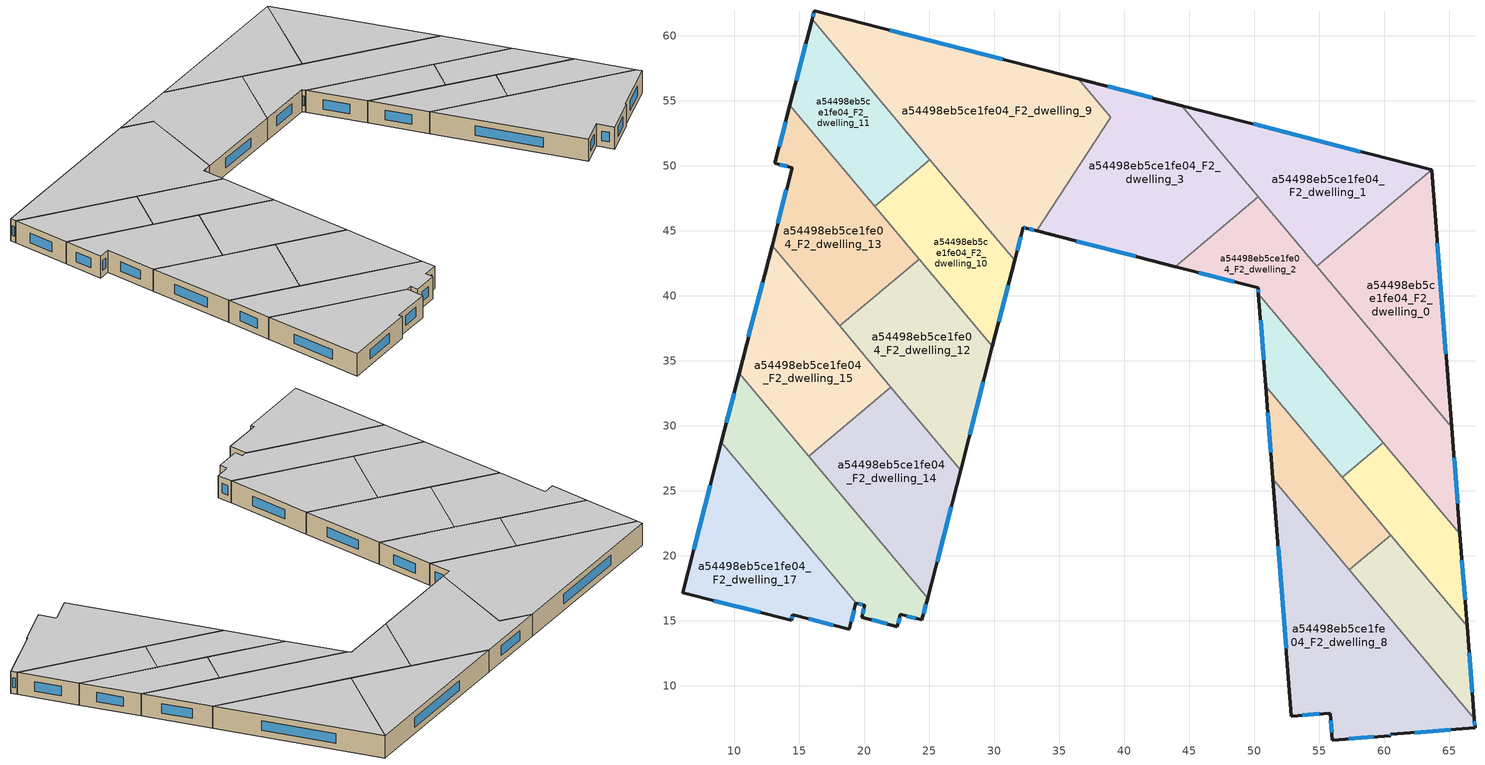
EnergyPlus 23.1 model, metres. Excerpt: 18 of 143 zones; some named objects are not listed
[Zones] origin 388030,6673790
a54498eb5ce1fe04_F2_dwelling_0
 floor to a54498eb5ce1fe04_F1_dwelling_0 (EU_floor_Construction): 63.64,49.67 65.17,29.88 54.79,42.25 z6
 wall outside (EU_wall_Construction): 65.17,29.88 63.64,49.67 z6:9
 wall to a54498eb5ce1fe04_F2_dwelling_2 (EU_wall_Construction): 54.79,42.25 65.17,29.88 z6:9
 wall to a54498eb5ce1fe04_F2_dwelling_1 (EU_wall_Construction): 63.63,49.67 54.79,42.25 z6:9
 window (EU_Window_Construction): 64.73,35.53 64.07,44.02 z6.86:8.14
 ceiling to a54498eb5ce1fe04_F3_dwelling_0 (EU_floor_Construction): 65.17,29.88 63.64,49.67 54.79,42.25 z9
a54498eb5ce1fe04_F2_dwelling_1
 floor to a54498eb5ce1fe04_F1_dwelling_1 (EU_floor_Construction): 63.63,49.67 54.79,42.25 44.41,54.63 z6
 wall outside (EU_wall_Construction): 63.63,49.67 44.41,54.63 z6:9
 wall to a54498eb5ce1fe04_F2_dwelling_3 (EU_wall_Construction): 44.41,54.63 50.3,47.6 z6:9
 wall to a54498eb5ce1fe04_F2_dwelling_2 (EU_wall_Construction): 50.3,47.6 54.79,42.25 z6:9
 window (EU_Window_Construction): 58.14,51.09 49.9,53.21 z6.86:8.14
 ceiling to a54498eb5ce1fe04_F3_dwelling_1 (EU_floor_Construction): 63.63,49.67 44.41,54.63 54.79,42.25 z9
a54498eb5ce1fe04_F2_dwelling_10
 floor to a54498eb5ce1fe04_F1_dwelling_10 (EU_floor_Construction): 25.05,50.47 31.56,42.71 29.85,36.09 20.79,46.89 z6
 wall outside (EU_wall_Construction): 29.85,36.09 31.56,42.71 z6:9
 wall to a54498eb5ce1fe04_F2_dwelling_11 (EU_wall_Construction): 25.05,50.47 20.79,46.89 z6:9
 wall to a54498eb5ce1fe04_F2_dwelling_12 (EU_wall_Construction): 24.21,42.81 29.85,36.09 z6:9
 wall to a54498eb5ce1fe04_F2_dwelling_9 (EU_wall_Construction): 31.56,42.71 25.05,50.47 z6:9
 wall to a54498eb5ce1fe04_F2_dwelling_13 (EU_wall_Construction): 20.79,46.89 24.21,42.81 z6:9
 window (EU_Window_Construction): 30.34,37.98 31.07,40.82 z6.86:8.14
 ceiling to a54498eb5ce1fe04_F3_dwelling_10 (EU_floor_Construction): 29.85,36.09 31.56,42.71 25.05,50.47 20.79,46.89 z9
a54498eb5ce1fe04_F2_dwelling_11
 floor to a54498eb5ce1fe04_F1_dwelling_11 (EU_floor_Construction): 15.98,61.27 25.05,50.47 20.79,46.89 14.28,54.65 z6
 wall outside (EU_wall_Construction): 15.98,61.27 14.28,54.65 z6:9
 wall to a54498eb5ce1fe04_F2_dwelling_13 (EU_wall_Construction): 14.28,54.65 20.79,46.89 z6:9
 wall to a54498eb5ce1fe04_F2_dwelling_9 (EU_wall_Construction): 25.05,50.47 15.98,61.27 z6:9
 window (EU_Window_Construction): 15.5,59.38 14.77,56.54 z6.86:8.14
 ceiling to a54498eb5ce1fe04_F3_dwelling_11 (EU_floor_Construction): 25.05,50.47 15.98,61.27 14.28,54.65 20.79,46.89 z9
a54498eb5ce1fe04_F2_dwelling_12
 floor to a54498eb5ce1fe04_F1_dwelling_12 (EU_floor_Construction): 24.21,42.81 29.85,36.09 27.4,26.58 18.09,37.67 z6
 wall outside (EU_wall_Construction): 27.4,26.58 29.85,36.09 z6:9
 wall to a54498eb5ce1fe04_F2_dwelling_13 (EU_wall_Construction): 24.21,42.81 18.09,37.67 z6:9
 wall to a54498eb5ce1fe04_F2_dwelling_14 (EU_wall_Construction): 22.05,32.96 27.4,26.58 z6:9
 wall to a54498eb5ce1fe04_F2_dwelling_15 (EU_wall_Construction): 18.09,37.67 22.05,32.96 z6:9
 window (EU_Window_Construction): 28.1,29.29 29.15,33.37 z6.86:8.14
 ceiling to a54498eb5ce1fe04_F3_dwelling_12 (EU_floor_Construction): 27.4,26.58 29.85,36.09 24.21,42.81 18.09,37.67 z9
a54498eb5ce1fe04_F2_dwelling_13
 floor to a54498eb5ce1fe04_F1_dwelling_13 (EU_floor_Construction): 14.28,54.65 24.21,42.81 18.09,37.67 12.9,43.86 14.44,49.84 13.12,50.18 z6
 wall outside (EU_wall_Construction): 14.28,54.65 13.12,50.18 14.44,49.84 12.9,43.86 z6:9
 wall to a54498eb5ce1fe04_F2_dwelling_15 (EU_wall_Construction): 12.9,43.86 18.09,37.67 z6:9
 window (EU_Window_Construction): 14,48.13 13.34,45.57 / 13.5,50.08 14.07,49.94 / 13.95,53.37 13.45,51.46 z6.86:8.14
 ceiling to a54498eb5ce1fe04_F3_dwelling_13 (EU_floor_Construction): 24.21,42.81 14.28,54.65 13.12,50.18 14.44,49.84 12.9,43.86 18.09,37.67 z9
a54498eb5ce1fe04_F2_dwelling_14
 floor to a54498eb5ce1fe04_F1_dwelling_14 (EU_floor_Construction): 22.05,32.96 27.4,26.58 24.86,16.74 15.72,27.64 z6
 wall outside (EU_wall_Construction): 24.86,16.74 27.4,26.58 z6:9
 wall to a54498eb5ce1fe04_F2_dwelling_15 (EU_wall_Construction): 22.05,32.96 15.72,27.64 z6:9
 wall to a54498eb5ce1fe04_F2_dwelling_16 (EU_wall_Construction): 15.72,27.64 24.86,16.74 z6:9
 window (EU_Window_Construction): 25.59,19.55 26.68,23.77 z6.86:8.14
 ceiling to a54498eb5ce1fe04_F3_dwelling_14 (EU_floor_Construction): 24.86,16.74 27.4,26.58 22.05,32.96 15.72,27.64 z9
a54498eb5ce1fe04_F2_dwelling_15
 floor to a54498eb5ce1fe04_F1_dwelling_15 (EU_floor_Construction): 12.9,43.86 22.05,32.96 15.72,27.64 10.36,34.02 z6
 wall outside (EU_wall_Construction): 12.9,43.86 10.36,34.02 z6:9
 wall to a54498eb5ce1fe04_F2_dwelling_16 (EU_wall_Construction): 10.36,34.02 15.72,27.64 z6:9
 window (EU_Window_Construction): 12.18,41.05 11.09,36.83 z6.86:8.14
 ceiling to a54498eb5ce1fe04_F3_dwelling_15 (EU_floor_Construction): 22.05,32.96 12.9,43.86 10.36,34.02 15.72,27.64 z9
a54498eb5ce1fe04_F2_dwelling_16
 floor to a54498eb5ce1fe04_F1_dwelling_16 (EU_floor_Construction): 10.36,34.02 24.86,16.74 24.43,15.05 22.77,15.48 22.53,14.55 19.79,15.26 20.03,16.19 19.38,16.35 9,28.73 z6
 wall outside (EU_wall_Construction): 19.38,16.35 20.03,16.19 19.79,15.26 22.53,14.55 22.77,15.48 24.43,15.05 24.86,16.74 / 10.36,34.02 9,28.73 z6:9
 wall to a54498eb5ce1fe04_F2_dwelling_17 (EU_wall_Construction): 9,28.73 19.38,16.35 z6:9
 window (EU_Window_Construction): 19.96,15.92 19.86,15.52 / 19.57,16.31 19.85,16.23 / 9.97,32.51 9.39,30.24 / 24.55,15.54 24.74,16.26 / 23.25,15.36 23.96,15.18 / 22.6,14.82 22.7,15.21 / 20.58,15.06 21.75,14.75 z6.86:8.14
 ceiling to a54498eb5ce1fe04_F3_dwelling_16 (EU_floor_Construction): 24.43,15.05 24.86,16.74 10.36,34.02 9,28.73 19.38,16.35 20.03,16.19 19.79,15.26 22.53,14.55 22.77,15.48 z9
a54498eb5ce1fe04_F2_dwelling_17
 floor to a54498eb5ce1fe04_F1_dwelling_17 (EU_floor_Construction): 9,28.73 19.38,16.35 19.35,16.36 18.84,14.35 14.48,15.47 14.37,15.04 6.01,17.15 z6
 wall outside (EU_wall_Construction): 9,28.73 6.01,17.15 14.37,15.04 14.48,15.47 18.84,14.35 19.35,16.36 19.38,16.35 z6:9
 window (EU_Window_Construction): 14.4,15.16 14.45,15.35 / 8.4,16.54 11.98,15.64 / 8.15,25.42 6.87,20.46 / 18.98,14.92 19.21,15.79 / 15.72,15.15 17.59,14.67 z6.86:8.14
 ceiling to a54498eb5ce1fe04_F3_dwelling_17 (EU_floor_Construction): 18.84,14.35 19.35,16.36 19.38,16.35 9,28.73 6.01,17.15 14.37,15.04 14.48,15.47 z9
a54498eb5ce1fe04_F2_dwelling_2
 floor to a54498eb5ce1fe04_F1_dwelling_2 (EU_floor_Construction): 50.3,47.6 65.17,29.88 65.81,21.68 50.32,40.15 50.28,40.6 43.91,42.24 z6
 wall outside (EU_wall_Construction): 43.91,42.24 50.28,40.6 50.32,40.15 / 65.81,21.68 65.17,29.88 z6:9
 wall to a54498eb5ce1fe04_F2_dwelling_3 (EU_wall_Construction): 50.3,47.6 43.91,42.24 z6:9
 wall to a54498eb5ce1fe04_F2_dwelling_5 (EU_wall_Construction): 50.32,40.15 59.93,28.69 z6:9
 wall to a54498eb5ce1fe04_F2_dwelling_4 (EU_wall_Construction): 59.93,28.69 65.81,21.68 z6:9
 window (EU_Window_Construction): 50.29,40.47 50.3,40.28 / 45.73,41.77 48.46,41.07 / 65.63,24.02 65.35,27.54 z6.86:8.14
 ceiling to a54498eb5ce1fe04_F3_dwelling_2 (EU_floor_Construction): 65.81,21.68 65.17,29.88 50.3,47.6 43.91,42.24 50.28,40.6 50.32,40.15 z9
a54498eb5ce1fe04_F2_dwelling_3
 floor to a54498eb5ce1fe04_F1_dwelling_3 (EU_floor_Construction): 44.41,54.63 50.3,47.6 43.91,42.24 33.27,44.99 38.94,53.71 36.44,56.68 z6
 wall outside (EU_wall_Construction): 33.27,44.99 43.91,42.24 / 44.41,54.63 36.44,56.68 z6:9
 wall to a54498eb5ce1fe04_F2_dwelling_9 (EU_wall_Construction): 36.44,56.68 38.94,53.71 33.27,44.99 z6:9
 window (EU_Window_Construction): 36.31,44.2 40.87,43.03 / 42.13,55.21 38.72,56.09 z6.86:8.14
 ceiling to a54498eb5ce1fe04_F3_dwelling_3 (EU_floor_Construction): 50.3,47.6 44.41,54.63 36.44,56.68 38.94,53.71 33.27,44.99 43.91,42.24 z9
a54498eb5ce1fe04_F2_dwelling_4
 floor to a54498eb5ce1fe04_F1_dwelling_4 (EU_floor_Construction): 59.93,28.69 65.81,21.68 66.36,14.57 56.75,26.03 z6
 wall outside (EU_wall_Construction): 66.36,14.57 65.81,21.68 z6:9
 wall to a54498eb5ce1fe04_F2_dwelling_5 (EU_wall_Construction): 59.93,28.69 56.75,26.03 z6:9
 wall to a54498eb5ce1fe04_F2_dwelling_6 (EU_wall_Construction): 60.48,21.58 66.36,14.57 z6:9
 wall to a54498eb5ce1fe04_F2_dwelling_7 (EU_wall_Construction): 56.75,26.03 60.48,21.58 z6:9
 window (EU_Window_Construction): 66.2,16.6 65.97,19.65 z6.86:8.14
 ceiling to a54498eb5ce1fe04_F3_dwelling_4 (EU_floor_Construction): 66.36,14.57 65.81,21.68 59.93,28.69 56.75,26.03 z9
a54498eb5ce1fe04_F2_dwelling_5
 floor to a54498eb5ce1fe04_F1_dwelling_5 (EU_floor_Construction): 50.32,40.15 59.93,28.69 56.75,26.03 50.87,33.04 z6
 wall outside (EU_wall_Construction): 50.32,40.15 50.87,33.04 z6:9
 wall to a54498eb5ce1fe04_F2_dwelling_7 (EU_wall_Construction): 50.87,33.04 56.75,26.03 z6:9
 window (EU_Window_Construction): 50.47,38.11 50.71,35.07 z6.86:8.14
 ceiling to a54498eb5ce1fe04_F3_dwelling_5 (EU_floor_Construction): 59.93,28.69 50.32,40.15 50.87,33.04 56.75,26.03 z9
a54498eb5ce1fe04_F2_dwelling_6
 floor to a54498eb5ce1fe04_F1_dwelling_6 (EU_floor_Construction): 60.48,21.58 66.36,14.57 66.91,7.46 57.3,18.91 z6
 wall outside (EU_wall_Construction): 66.91,7.46 66.36,14.57 z6:9
 wall to a54498eb5ce1fe04_F2_dwelling_7 (EU_wall_Construction): 60.48,21.58 57.3,18.91 z6:9
 wall to a54498eb5ce1fe04_F2_dwelling_8 (EU_wall_Construction): 57.3,18.91 66.91,7.46 z6:9
 window (EU_Window_Construction): 66.76,9.49 66.52,12.54 z6.86:8.14
 ceiling to a54498eb5ce1fe04_F3_dwelling_6 (EU_floor_Construction): 66.91,7.46 66.36,14.57 60.48,21.58 57.3,18.91 z9
a54498eb5ce1fe04_F2_dwelling_7
 floor to a54498eb5ce1fe04_F1_dwelling_7 (EU_floor_Construction): 50.87,33.04 60.48,21.58 57.3,18.91 51.42,25.92 z6
 wall outside (EU_wall_Construction): 50.87,33.04 51.42,25.92 z6:9
 wall to a54498eb5ce1fe04_F2_dwelling_8 (EU_wall_Construction): 51.42,25.92 57.3,18.91 z6:9
 window (EU_Window_Construction): 51.03,31 51.26,27.96 z6.86:8.14
 ceiling to a54498eb5ce1fe04_F3_dwelling_7 (EU_floor_Construction): 60.48,21.58 50.87,33.04 51.42,25.92 57.3,18.91 z9
a54498eb5ce1fe04_F2_dwelling_8
 floor to a54498eb5ce1fe04_F1_dwelling_8 (EU_floor_Construction): 51.42,25.92 66.91,7.46 66.97,6.76 60.47,6.25 60.48,6.16 55.99,5.81 55.83,7.9 52.84,7.67 z6
 wall outside (EU_wall_Construction): 51.42,25.92 52.84,7.67 55.83,7.9 55.99,5.81 60.48,6.16 60.47,6.25 66.97,6.76 66.91,7.46 z6:9
 window (EU_Window_Construction): 60.47,6.18 60.47,6.23 / 57.27,5.91 59.2,6.06 / 55.88,7.3 55.95,6.4 / 53.69,7.73 54.98,7.83 / 51.83,20.71 52.43,12.88 / 66.95,6.96 66.93,7.26 / 62.33,6.4 65.11,6.62 z6.86:8.14
 ceiling to a54498eb5ce1fe04_F3_dwelling_8 (EU_floor_Construction): 66.97,6.76 66.91,7.46 51.42,25.92 52.84,7.67 55.83,7.9 55.99,5.81 60.48,6.16 60.47,6.25 z9
a54498eb5ce1fe04_F2_dwelling_9
 floor to a54498eb5ce1fe04_F1_dwelling_9 (EU_floor_Construction): 36.44,56.68 38.94,53.71 33.27,44.99 32.45,45.2 32.22,45.26 31.56,42.71 15.98,61.27 16.15,61.91 z6
 wall outside (EU_wall_Construction): 36.44,56.68 16.15,61.91 15.98,61.27 / 31.56,42.71 32.22,45.26 32.45,45.2 33.27,44.99 z6:9
 window (EU_Window_Construction): 16.1,61.73 16.03,61.45 / 30.65,58.17 21.95,60.42 / 32.68,45.14 33.03,45.05 / 32.28,45.24 32.38,45.21 / 31.75,43.44 32.03,44.53 z6.86:8.14
 ceiling to a54498eb5ce1fe04_F3_dwelling_9 (EU_floor_Construction): 33.27,44.99 38.94,53.71 36.44,56.68 16.15,61.91 15.98,61.27 31.56,42.71 32.22,45.26 32.45,45.2 z9
[Building]
EU S2 Campaign: North Axis=0; Terrain=City; Solar Distribution=FullExterior
[Site:Location]
Helsinki-Vantaa.AP: Latitude=60.317; Longitude=24.963; Time Zone=2; Elevation=54.6
[SizingPeriod:WeatherFileDays]
AnnualSizingPeriod: Begin Month=1; Begin Day of Month=1; End Month=12; End Day of Month=31; Day of Week for Start Day=Monday; Use Weather File Daylight Saving Period=No; Use Weather File Rain and Snow Indicators=No
[MATERIAL]
EU_InternalMass_Material: Roughness=MediumRough; Thickness=0.1; Conductivity=1; Density=1800; Specific Heat=900; Thermal Absorptance=0.9; Solar Absorptance=0.7; Visible Absorptance=0.7
[MATERIAL:NOMASS] Roughness=MediumRough; Thermal Absorptance=0.9; Solar Absorptance=0.7; Visible Absorptance=0.7
Name | Thermal Resistance
EU_wall_NoMass | 5.91765
EU_floor_NoMass | 6.2875
[WINDOWMATERIAL:SIMPLEGLAZINGSYSTEM]
EU_Window_SimpleGlazing: UFactor=0.994035; Solar Heat Gain Coefficient=0.7; Visible Transmittance=0.7
[CONSTRUCTION]
EU_wall_Construction: EU_wall_NoMass
EU_floor_Construction: EU_floor_NoMass
EU_Window_Construction: EU_Window_SimpleGlazing
EU_InternalMass_Construction: EU_InternalMass_Material
[ZONE] Type=1; Multiplier=1; Ceiling Height=autocalculate; Floor Area=autocalculate; Part of Total Floor Area=Yes
Name | Volume
a54498eb5ce1fe04_F2_dwelling_0 | 279.578
a54498eb5ce1fe04_F2_dwelling_1 | 279.603
a54498eb5ce1fe04_F2_dwelling_10 | 202.146
a54498eb5ce1fe04_F2_dwelling_11 | 202.17
a54498eb5ce1fe04_F2_dwelling_12 | 278.905
a54498eb5ce1fe04_F2_dwelling_13 | 278.92
a54498eb5ce1fe04_F2_dwelling_14 | 279.612
a54498eb5ce1fe04_F2_dwelling_15 | 279.588
a54498eb5ce1fe04_F2_dwelling_16 | 280.104
a54498eb5ce1fe04_F2_dwelling_17 | 279.144
a54498eb5ce1fe04_F2_dwelling_2 | 406.189
a54498eb5ce1fe04_F2_dwelling_3 | 406.204
a54498eb5ce1fe04_F2_dwelling_4 | 149.959
a54498eb5ce1fe04_F2_dwelling_5 | 149.954
a54498eb5ce1fe04_F2_dwelling_6 | 149.918
a54498eb5ce1fe04_F2_dwelling_7 | 149.922
a54498eb5ce1fe04_F2_dwelling_8 | 425.177
a54498eb5ce1fe04_F2_dwelling_9 | 555.894
[INTERNALMASS] Construction=EU_InternalMass_Construction
Name | Zone or ZoneList | Surface Area
a54498eb5ce1fe04_F2_dwelling_0_EU_InternalMass | a54498eb5ce1fe04_F2_dwelling_0 | 93.2019
a54498eb5ce1fe04_F2_dwelling_1_EU_InternalMass | a54498eb5ce1fe04_F2_dwelling_1 | 93.2014
a54498eb5ce1fe04_F2_dwelling_2_EU_InternalMass | a54498eb5ce1fe04_F2_dwelling_2 | 135.397
a54498eb5ce1fe04_F2_dwelling_3_EU_InternalMass | a54498eb5ce1fe04_F2_dwelling_3 | 135.399
a54498eb5ce1fe04_F2_dwelling_4_EU_InternalMass | a54498eb5ce1fe04_F2_dwelling_4 | 49.9866
a54498eb5ce1fe04_F2_dwelling_5_EU_InternalMass | a54498eb5ce1fe04_F2_dwelling_5 | 49.9823
a54498eb5ce1fe04_F2_dwelling_6_EU_InternalMass | a54498eb5ce1fe04_F2_dwelling_6 | 49.9744
a54498eb5ce1fe04_F2_dwelling_7_EU_InternalMass | a54498eb5ce1fe04_F2_dwelling_7 | 49.9757
a54498eb5ce1fe04_F2_dwelling_8_EU_InternalMass | a54498eb5ce1fe04_F2_dwelling_8 | 141.725
a54498eb5ce1fe04_F2_dwelling_9_EU_InternalMass | a54498eb5ce1fe04_F2_dwelling_9 | 185.298
a54498eb5ce1fe04_F2_dwelling_10_EU_InternalMass | a54498eb5ce1fe04_F2_dwelling_10 | 67.3843
a54498eb5ce1fe04_F2_dwelling_11_EU_InternalMass | a54498eb5ce1fe04_F2_dwelling_11 | 67.3914
a54498eb5ce1fe04_F2_dwelling_12_EU_InternalMass | a54498eb5ce1fe04_F2_dwelling_12 | 92.9711
a54498eb5ce1fe04_F2_dwelling_13_EU_InternalMass | a54498eb5ce1fe04_F2_dwelling_13 | 92.9743
a54498eb5ce1fe04_F2_dwelling_14_EU_InternalMass | a54498eb5ce1fe04_F2_dwelling_14 | 93.204
a54498eb5ce1fe04_F2_dwelling_15_EU_InternalMass | a54498eb5ce1fe04_F2_dwelling_15 | 93.1983
a54498eb5ce1fe04_F2_dwelling_16_EU_InternalMass | a54498eb5ce1fe04_F2_dwelling_16 | 93.3679
a54498eb5ce1fe04_F2_dwelling_17_EU_InternalMass | a54498eb5ce1fe04_F2_dwelling_17 | 93.0479
[OTHEREQUIPMENT] Fuel Type=Electricity; Design Level Calculation Method=Watts/Area; Power per Zone Floor Area=1; Fraction Latent=0; Fraction Radiant=0; Fraction Lost=0; Carbon Dioxide Generation Rate=0; EndUse Subcategory=EU_Step8_InternalGains
Name | Zone or ZoneList or Space or SpaceList | Schedule
EU_Step8_InternalGain_a54498eb5ce1fe04_F2_dwelling_0_f000 | a54498eb5ce1fe04_F2_dwelling_0 | EU_Step8_GainSchedule_a54498eb5ce1fe04_F2_dwelling_0_f000
EU_Step8_InternalGain_a54498eb5ce1fe04_F2_dwelling_1_f000 | a54498eb5ce1fe04_F2_dwelling_1 | EU_Step8_GainSchedule_a54498eb5ce1fe04_F2_dwelling_1_f000
EU_Step8_InternalGain_a54498eb5ce1fe04_F2_dwelling_2_f000 | a54498eb5ce1fe04_F2_dwelling_2 | EU_Step8_GainSchedule_a54498eb5ce1fe04_F2_dwelling_2_f000
EU_Step8_InternalGain_a54498eb5ce1fe04_F2_dwelling_3_f000 | a54498eb5ce1fe04_F2_dwelling_3 | EU_Step8_GainSchedule_a54498eb5ce1fe04_F2_dwelling_3_f000
EU_Step8_InternalGain_a54498eb5ce1fe04_F2_dwelling_4_f000 | a54498eb5ce1fe04_F2_dwelling_4 | EU_Step8_GainSchedule_a54498eb5ce1fe04_F2_dwelling_4_f000
EU_Step8_InternalGain_a54498eb5ce1fe04_F2_dwelling_5_f000 | a54498eb5ce1fe04_F2_dwelling_5 | EU_Step8_GainSchedule_a54498eb5ce1fe04_F2_dwelling_5_f000
EU_Step8_InternalGain_a54498eb5ce1fe04_F2_dwelling_6_f000 | a54498eb5ce1fe04_F2_dwelling_6 | EU_Step8_GainSchedule_a54498eb5ce1fe04_F2_dwelling_6_f000
EU_Step8_InternalGain_a54498eb5ce1fe04_F2_dwelling_7_f000 | a54498eb5ce1fe04_F2_dwelling_7 | EU_Step8_GainSchedule_a54498eb5ce1fe04_F2_dwelling_7_f000
EU_Step8_InternalGain_a54498eb5ce1fe04_F2_dwelling_8_f000 | a54498eb5ce1fe04_F2_dwelling_8 | EU_Step8_GainSchedule_a54498eb5ce1fe04_F2_dwelling_8_f000
EU_Step8_InternalGain_a54498eb5ce1fe04_F2_dwelling_9_f000 | a54498eb5ce1fe04_F2_dwelling_9 | EU_Step8_GainSchedule_a54498eb5ce1fe04_F2_dwelling_9_f000
EU_Step8_InternalGain_a54498eb5ce1fe04_F2_dwelling_10_f000 | a54498eb5ce1fe04_F2_dwelling_10 | EU_Step8_GainSchedule_a54498eb5ce1fe04_F2_dwelling_10_f000
EU_Step8_InternalGain_a54498eb5ce1fe04_F2_dwelling_11_f000 | a54498eb5ce1fe04_F2_dwelling_11 | EU_Step8_GainSchedule_a54498eb5ce1fe04_F2_dwelling_11_f000
EU_Step8_InternalGain_a54498eb5ce1fe04_F2_dwelling_12_f000 | a54498eb5ce1fe04_F2_dwelling_12 | EU_Step8_GainSchedule_a54498eb5ce1fe04_F2_dwelling_12_f000
EU_Step8_InternalGain_a54498eb5ce1fe04_F2_dwelling_13_f000 | a54498eb5ce1fe04_F2_dwelling_13 | EU_Step8_GainSchedule_a54498eb5ce1fe04_F2_dwelling_13_f000
EU_Step8_InternalGain_a54498eb5ce1fe04_F2_dwelling_14_f000 | a54498eb5ce1fe04_F2_dwelling_14 | EU_Step8_GainSchedule_a54498eb5ce1fe04_F2_dwelling_14_f000
EU_Step8_InternalGain_a54498eb5ce1fe04_F2_dwelling_15_f000 | a54498eb5ce1fe04_F2_dwelling_15 | EU_Step8_GainSchedule_a54498eb5ce1fe04_F2_dwelling_15_f000
EU_Step8_InternalGain_a54498eb5ce1fe04_F2_dwelling_16_f000 | a54498eb5ce1fe04_F2_dwelling_16 | EU_Step8_GainSchedule_a54498eb5ce1fe04_F2_dwelling_16_f000
EU_Step8_InternalGain_a54498eb5ce1fe04_F2_dwelling_17_f000 | a54498eb5ce1fe04_F2_dwelling_17 | EU_Step8_GainSchedule_a54498eb5ce1fe04_F2_dwelling_17_f000
[ZONEVENTILATION:DESIGNFLOWRATE] Schedule=EU_AlwaysOn; Design Flow Rate Calculation Method=AirChanges/Hour; Air Changes per Hour=0.596421; Ventilation Type=Natural; Fan Pressure Rise=0; Fan Total Efficiency=1; Constant Term Coefficient=1; Temperature Term Coefficient=0; Velocity Term Coefficient=0; Velocity Squared Term Coefficient=0; Minimum Indoor Temperature=-100; Maximum Indoor Temperature=100; Delta Temperature=-100; Minimum Outdoor Temperature=-100; Maximum Outdoor Temperature=100; Maximum Wind Speed=40
Name | Zone or ZoneList or Space or SpaceList
EU_ConstantAir_a54498eb5ce1fe04_F2_dwelling_0 | a54498eb5ce1fe04_F2_dwelling_0
EU_ConstantAir_a54498eb5ce1fe04_F2_dwelling_1 | a54498eb5ce1fe04_F2_dwelling_1
EU_ConstantAir_a54498eb5ce1fe04_F2_dwelling_2 | a54498eb5ce1fe04_F2_dwelling_2
EU_ConstantAir_a54498eb5ce1fe04_F2_dwelling_3 | a54498eb5ce1fe04_F2_dwelling_3
EU_ConstantAir_a54498eb5ce1fe04_F2_dwelling_4 | a54498eb5ce1fe04_F2_dwelling_4
EU_ConstantAir_a54498eb5ce1fe04_F2_dwelling_5 | a54498eb5ce1fe04_F2_dwelling_5
EU_ConstantAir_a54498eb5ce1fe04_F2_dwelling_6 | a54498eb5ce1fe04_F2_dwelling_6
EU_ConstantAir_a54498eb5ce1fe04_F2_dwelling_7 | a54498eb5ce1fe04_F2_dwelling_7
EU_ConstantAir_a54498eb5ce1fe04_F2_dwelling_8 | a54498eb5ce1fe04_F2_dwelling_8
EU_ConstantAir_a54498eb5ce1fe04_F2_dwelling_9 | a54498eb5ce1fe04_F2_dwelling_9
EU_ConstantAir_a54498eb5ce1fe04_F2_dwelling_10 | a54498eb5ce1fe04_F2_dwelling_10
EU_ConstantAir_a54498eb5ce1fe04_F2_dwelling_11 | a54498eb5ce1fe04_F2_dwelling_11
EU_ConstantAir_a54498eb5ce1fe04_F2_dwelling_12 | a54498eb5ce1fe04_F2_dwelling_12
EU_ConstantAir_a54498eb5ce1fe04_F2_dwelling_13 | a54498eb5ce1fe04_F2_dwelling_13
EU_ConstantAir_a54498eb5ce1fe04_F2_dwelling_14 | a54498eb5ce1fe04_F2_dwelling_14
EU_ConstantAir_a54498eb5ce1fe04_F2_dwelling_15 | a54498eb5ce1fe04_F2_dwelling_15
EU_ConstantAir_a54498eb5ce1fe04_F2_dwelling_16 | a54498eb5ce1fe04_F2_dwelling_16
EU_ConstantAir_a54498eb5ce1fe04_F2_dwelling_17 | a54498eb5ce1fe04_F2_dwelling_17
[HVACTEMPLATE:ZONE:IDEALLOADSAIRSYSTEM] System Availability Schedule=EU_AlwaysOn; Maximum Heating Supply Air Temperature=50; Minimum Cooling Supply Air Temperature=13; Maximum Heating Supply Air Humidity Ratio=0.0156; Minimum Cooling Supply Air Humidity Ratio=0.0077; Heating Limit=NoLimit; Cooling Limit=NoLimit; Heating Availability Schedule=EU_AlwaysOn; Cooling Availability Schedule=EU_CoolingOff; Dehumidification Control Type=ConstantSensibleHeatRatio; Cooling Sensible Heat Ratio=0.7; Dehumidification Setpoint=60; Humidification Control Type=None; Humidification Setpoint=30; Outdoor Air Method=None; Outdoor Air Flow Rate per Person=0.00944; Outdoor Air Flow Rate per Zone Floor Area=0; Outdoor Air Flow Rate per Zone=0; Demand Controlled Ventilation Type=None; Outdoor Air Economizer Type=NoEconomizer; Heat Recovery Type=None; Sensible Heat Recovery Effectiveness=0.7; Latent Heat Recovery Effectiveness=0.65
Name | Template Thermostat
a54498eb5ce1fe04_F2_dwelling_0 | EU_HeatOnly_a54498eb5ce1fe04_F2_dwelling_0
a54498eb5ce1fe04_F2_dwelling_1 | EU_HeatOnly_a54498eb5ce1fe04_F2_dwelling_1
a54498eb5ce1fe04_F2_dwelling_2 | EU_HeatOnly_a54498eb5ce1fe04_F2_dwelling_2
a54498eb5ce1fe04_F2_dwelling_3 | EU_HeatOnly_a54498eb5ce1fe04_F2_dwelling_3
a54498eb5ce1fe04_F2_dwelling_4 | EU_HeatOnly_a54498eb5ce1fe04_F2_dwelling_4
a54498eb5ce1fe04_F2_dwelling_5 | EU_HeatOnly_a54498eb5ce1fe04_F2_dwelling_5
a54498eb5ce1fe04_F2_dwelling_6 | EU_HeatOnly_a54498eb5ce1fe04_F2_dwelling_6
a54498eb5ce1fe04_F2_dwelling_7 | EU_HeatOnly_a54498eb5ce1fe04_F2_dwelling_7
a54498eb5ce1fe04_F2_dwelling_8 | EU_HeatOnly_a54498eb5ce1fe04_F2_dwelling_8
a54498eb5ce1fe04_F2_dwelling_9 | EU_HeatOnly_a54498eb5ce1fe04_F2_dwelling_9
a54498eb5ce1fe04_F2_dwelling_10 | EU_HeatOnly_a54498eb5ce1fe04_F2_dwelling_10
a54498eb5ce1fe04_F2_dwelling_11 | EU_HeatOnly_a54498eb5ce1fe04_F2_dwelling_11
a54498eb5ce1fe04_F2_dwelling_12 | EU_HeatOnly_a54498eb5ce1fe04_F2_dwelling_12
a54498eb5ce1fe04_F2_dwelling_13 | EU_HeatOnly_a54498eb5ce1fe04_F2_dwelling_13
a54498eb5ce1fe04_F2_dwelling_14 | EU_HeatOnly_a54498eb5ce1fe04_F2_dwelling_14
a54498eb5ce1fe04_F2_dwelling_15 | EU_HeatOnly_a54498eb5ce1fe04_F2_dwelling_15
a54498eb5ce1fe04_F2_dwelling_16 | EU_HeatOnly_a54498eb5ce1fe04_F2_dwelling_16
a54498eb5ce1fe04_F2_dwelling_17 | EU_HeatOnly_a54498eb5ce1fe04_F2_dwelling_17
[SIZING:ZONE] Zone Cooling Design Supply Air Temperature Input Method=SupplyAirTemperature; Zone Cooling Design Supply Air Temperature=13; Zone Heating Design Supply Air Temperature Input Method=SupplyAirTemperature; Zone Heating Design Supply Air Temperature=50; Zone Cooling Design Supply Air Humidity Ratio=0.008; Zone Heating Design Supply Air Humidity Ratio=0.008; Cooling Design Air Flow Method=DesignDay; Cooling Design Air Flow Rate=0; Cooling Minimum Air Flow per Zone Floor Area=0.000762; Cooling Minimum Air Flow=0; Cooling Minimum Air Flow Fraction=0.2; Heating Design Air Flow Method=DesignDay; Heating Design Air Flow Rate=0; Heating Maximum Air Flow per Zone Floor Area=0.002032; Heating Maximum Air Flow=0.141576; Heating Maximum Air Flow Fraction=0.3; Account for Dedicated Outdoor Air System=No; Dedicated Outdoor Air System Control Strategy=NeutralSupplyAir; Dedicated Outdoor Air Low Setpoint Temperature for Design=autosize; Dedicated Outdoor Air High Setpoint Temperature for Design=autosize; Zone Load Sizing Method=Sensible Load Only No Latent Load; Zone Latent Cooling Design Supply Air Humidity Ratio Input Method=HumidityRatioDifference; Zone Cooling Design Supply Air Humidity Ratio Difference=0.005; Zone Latent Heating Design Supply Air Humidity Ratio Input Method=HumidityRatioDifference; Zone Humidification Design Supply Air Humidity Ratio Difference=0.005
a54498eb5ce1fe04_F2_dwelling_0; a54498eb5ce1fe04_F2_dwelling_1; a54498eb5ce1fe04_F2_dwelling_2; a54498eb5ce1fe04_F2_dwelling_3; a54498eb5ce1fe04_F2_dwelling_4; a54498eb5ce1fe04_F2_dwelling_5; a54498eb5ce1fe04_F2_dwelling_6; a54498eb5ce1fe04_F2_dwelling_7; a54498eb5ce1fe04_F2_dwelling_8; a54498eb5ce1fe04_F2_dwelling_9; a54498eb5ce1fe04_F2_dwelling_10; a54498eb5ce1fe04_F2_dwelling_11; a54498eb5ce1fe04_F2_dwelling_12; a54498eb5ce1fe04_F2_dwelling_13; a54498eb5ce1fe04_F2_dwelling_14; a54498eb5ce1fe04_F2_dwelling_15; a54498eb5ce1fe04_F2_dwelling_16; a54498eb5ce1fe04_F2_dwelling_17
[SCHEDULE:CONSTANT]
Name | Hourly Value
EU_AlwaysOn | 1
EU_CoolingOff | 0
[SCHEDULE:FILE] Column Number=1; Rows to Skip at Top=0; Number of Hours of Data=8760; Column Separator=Comma; Interpolate to Timestep=No; Minutes per Item=60; Adjust Schedule for Daylight Savings=Yes
Name | File
EU_Step8_GainSchedule_a54498eb5ce1fe04_F2_dwelling_0_f000 | ../../schedules/a54498eb5ce1fe04/a54498eb5ce1fe04_F2_dwelling_0_f000_gain.csv
EU_Step8_GainSchedule_a54498eb5ce1fe04_F2_dwelling_1_f000 | ../../schedules/a54498eb5ce1fe04/a54498eb5ce1fe04_F2_dwelling_1_f000_gain.csv
EU_Step8_GainSchedule_a54498eb5ce1fe04_F2_dwelling_2_f000 | ../../schedules/a54498eb5ce1fe04/a54498eb5ce1fe04_F2_dwelling_2_f000_gain.csv
EU_Step8_GainSchedule_a54498eb5ce1fe04_F2_dwelling_3_f000 | ../../schedules/a54498eb5ce1fe04/a54498eb5ce1fe04_F2_dwelling_3_f000_gain.csv
EU_Step8_GainSchedule_a54498eb5ce1fe04_F2_dwelling_4_f000 | ../../schedules/a54498eb5ce1fe04/a54498eb5ce1fe04_F2_dwelling_4_f000_gain.csv
EU_Step8_GainSchedule_a54498eb5ce1fe04_F2_dwelling_5_f000 | ../../schedules/a54498eb5ce1fe04/a54498eb5ce1fe04_F2_dwelling_5_f000_gain.csv
EU_Step8_GainSchedule_a54498eb5ce1fe04_F2_dwelling_6_f000 | ../../schedules/a54498eb5ce1fe04/a54498eb5ce1fe04_F2_dwelling_6_f000_gain.csv
EU_Step8_GainSchedule_a54498eb5ce1fe04_F2_dwelling_7_f000 | ../../schedules/a54498eb5ce1fe04/a54498eb5ce1fe04_F2_dwelling_7_f000_gain.csv
EU_Step8_GainSchedule_a54498eb5ce1fe04_F2_dwelling_8_f000 | ../../schedules/a54498eb5ce1fe04/a54498eb5ce1fe04_F2_dwelling_8_f000_gain.csv
EU_Step8_GainSchedule_a54498eb5ce1fe04_F2_dwelling_9_f000 | ../../schedules/a54498eb5ce1fe04/a54498eb5ce1fe04_F2_dwelling_9_f000_gain.csv
EU_Step8_GainSchedule_a54498eb5ce1fe04_F2_dwelling_10_f000 | ../../schedules/a54498eb5ce1fe04/a54498eb5ce1fe04_F2_dwelling_10_f000_gain.csv
EU_Step8_GainSchedule_a54498eb5ce1fe04_F2_dwelling_11_f000 | ../../schedules/a54498eb5ce1fe04/a54498eb5ce1fe04_F2_dwelling_11_f000_gain.csv
EU_Step8_GainSchedule_a54498eb5ce1fe04_F2_dwelling_12_f000 | ../../schedules/a54498eb5ce1fe04/a54498eb5ce1fe04_F2_dwelling_12_f000_gain.csv
EU_Step8_GainSchedule_a54498eb5ce1fe04_F2_dwelling_13_f000 | ../../schedules/a54498eb5ce1fe04/a54498eb5ce1fe04_F2_dwelling_13_f000_gain.csv
EU_Step8_GainSchedule_a54498eb5ce1fe04_F2_dwelling_14_f000 | ../../schedules/a54498eb5ce1fe04/a54498eb5ce1fe04_F2_dwelling_14_f000_gain.csv
EU_Step8_GainSchedule_a54498eb5ce1fe04_F2_dwelling_15_f000 | ../../schedules/a54498eb5ce1fe04/a54498eb5ce1fe04_F2_dwelling_15_f000_gain.csv
EU_Step8_GainSchedule_a54498eb5ce1fe04_F2_dwelling_16_f000 | ../../schedules/a54498eb5ce1fe04/a54498eb5ce1fe04_F2_dwelling_16_f000_gain.csv
EU_Step8_GainSchedule_a54498eb5ce1fe04_F2_dwelling_17_f000 | ../../schedules/a54498eb5ce1fe04/a54498eb5ce1fe04_F2_dwelling_17_f000_gain.csv
